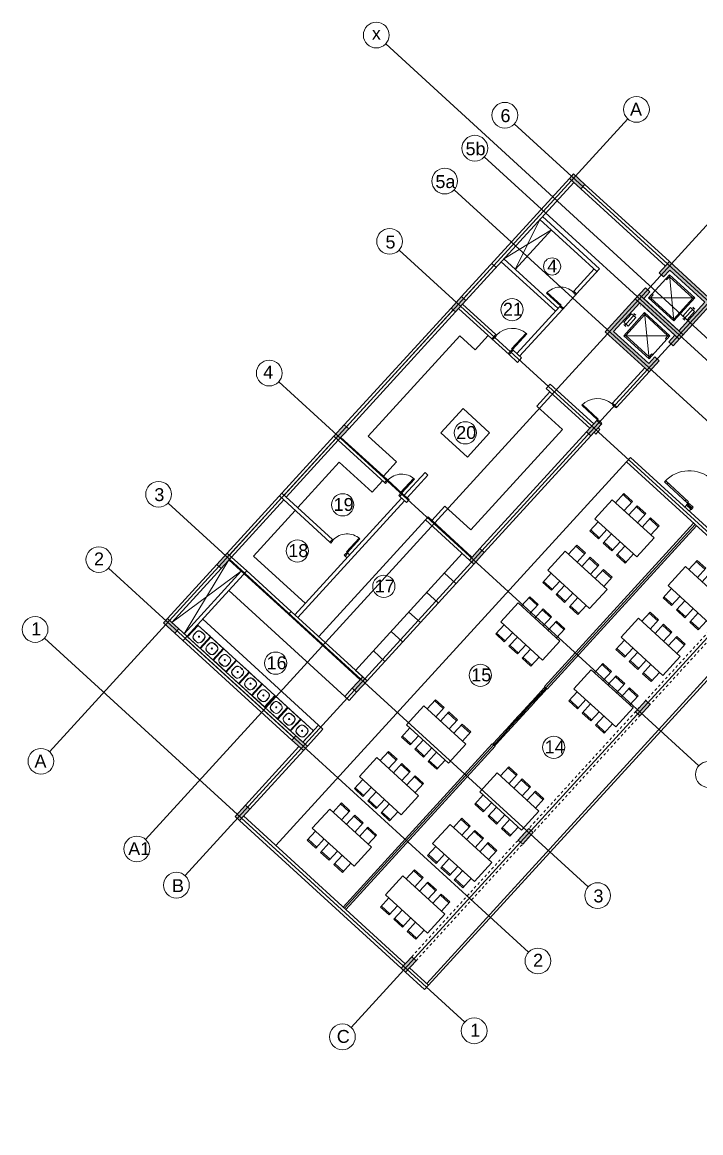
# Model space of a CAD drawing. Header units: metres. Extents: x 750 to 3116, y -341 to 1465.
# Drawn here: x 1546.46 to 1572.8, y 1068.33 to 1111.43 of the extents above; entities that cross this region are included whole.
import ezdxf

# ---------------------------------------------------------------- set-up
doc = ezdxf.new("R2010")
doc.units = ezdxf.units.M
doc.linetypes.add('ACAD_ISO02W100', pattern=[15, 12, -3])
doc.linetypes.add('HIDDEN', pattern=[0.375, 0.25, -0.125])
for name, color, linetype, lineweight in [('A-Door', 254, 'Continuous', 5), ('Bathroom Door', 252, 'Continuous', 5), ('Bathroom fur', 252, 'Continuous', 5), ('Centre Line', 7, 'Continuous', 13), ('Column', 50, 'Continuous', 20), ('Cutout', 153, 'Continuous', 5), ('Door', 253, 'Continuous', 5), ('Furniture', 44, 'Continuous', 5), ('Glass', 254, 'Continuous', 0), ('GUIDE LINE', 7, 'Continuous', 5), ('Hatch', 251, 'Continuous', 5), ('Hidden line', 251, 'Continuous', 5), ('Inverted beam', 252, 'Continuous', 5), ('Levels', 252, 'Continuous', 5), ('Railing', 190, 'Continuous', 5), ('Wall ext', 20, 'Continuous', 18)]:
    doc.layers.add(name, color=color, linetype=linetype, lineweight=lineweight)
doc.layers.add('Text', color=7, linetype='Continuous')
doc.styles.get("Standard").update_dxf_attribs({"font": 'arial.ttf'})

# ---------------------------------------------------------------- blocks, each defined once
blk = doc.blocks.new('p wc')
at = {"layer": 'Bathroom fur', "ltscale": 0.35}
for p, q in [((29939889, 12241290), (29939956, 12241886)), ((29940602, 12241813), (29939956, 12241886)), ((29940534, 12241217), (29940602, 12241813)), ((29940534, 12241217), (29939889, 12241290))]:
    blk.add_line(p, q, dxfattribs=at)
at = {"layer": 'Bathroom fur'}
for p, q in [((29940332, 12241740), (29940213, 12241753)), ((29940333, 12241748), (29940214, 12241761)), ((29940048, 12241629), (29940034, 12241510)), ((29940056, 12241628), (29940042, 12241509)), ((29940166, 12241344), (29940286, 12241330)), ((29940167, 12241352), (29940287, 12241338)), ((29940444, 12241463), (29940457, 12241583)), ((29940452, 12241462), (29940465, 12241582))]:
    blk.add_line(p, q, dxfattribs=at)
blk.add_circle((29940245, 12241552), 22.5, dxfattribs=at)
for centre, radius, start, end in [((29940197, 12241612), 150, 83.5429, 173.5429), ((29940197, 12241612), 142, 83.5429, 173.5429), ((29940316, 12241599), 142, 353.5429, 83.5429), ((29940316, 12241599), 150, 353.5429, 83.5429), ((29940183, 12241493), 150, 173.5429, 263.5429), ((29940183, 12241493), 142, 173.5429, 263.5429), ((29940302, 12241479), 150, 263.5429, 353.5429), ((29940302, 12241479), 142, 263.5429, 353.5429)]:
    blk.add_arc(centre, radius, start, end, dxfattribs=at)
blk = doc.blocks.new('Dining Table')
at = {"layer": 'Furniture', "color": 0, "linetype": 'ByBlock'}
for p, q in [((29872645, 12208379), (29872645, 12208859)), ((29872645, 12208859), (29873095, 12208859)), ((29872645, 12208809), (29873095, 12208809)), ((29873095, 12208859), (29873095, 12208379)), ((29873345, 12208859), (29873345, 12208379)), ((29873795, 12208859), (29873345, 12208859)), ((29873795, 12208809), (29873345, 12208809)), ((29873795, 12208379), (29873795, 12208859)), ((29874495, 12208859), (29874045, 12208859)), ((29874045, 12208859), (29874045, 12208379)), ((29874495, 12208809), (29874045, 12208809)), ((29874495, 12208379), (29874495, 12208859)), ((29872470, 12208379), (29872470, 12207379)), ((29874670, 12208379), (29872470, 12208379)), ((29874670, 12207379), (29874670, 12208379)), ((29874670, 12207379), (29872470, 12207379)), ((29872645, 12207379), (29872645, 12206899)), ((29873095, 12206899), (29873095, 12207379)), ((29873345, 12206899), (29873345, 12207379)), ((29873795, 12207379), (29873795, 12206899)), ((29874045, 12206899), (29874045, 12207379)), ((29874495, 12207379), (29874495, 12206899)), ((29872645, 12206949), (29873095, 12206949)), ((29872645, 12206899), (29873095, 12206899)), ((29873795, 12206949), (29873345, 12206949)), ((29873795, 12206899), (29873345, 12206899)), ((29874495, 12206949), (29874045, 12206949)), ((29874495, 12206899), (29874045, 12206899))]:
    blk.add_line(p, q, dxfattribs=at)
blk = doc.blocks.new('Door 900')
at = {"layer": 'A-Door'}
for points in [[(29934124, 12198491), (29934164, 12198491), (29934164, 12198476), (29934239, 12198476), (29934314, 12198476), (29934314, 12198491), (29934354, 12198491), (29934354, 12198524), (29934239, 12198524), (29934124, 12198524)], [(29934164, 12197672), (29934314, 12197672), (29934314, 12197658), (29934354, 12197658), (29934354, 12197624), (29934239, 12197624), (29934124, 12197624), (29934124, 12197658), (29934164, 12197658)]]:
    blk.add_lwpolyline(points, close=True, dxfattribs=at)
blk.add_lwpolyline([(29935187, 12197658), (29934354, 12197658), (29934354, 12197698), (29935185, 12197698)], dxfattribs=at)
blk.add_arc((29934327, 12197631), 860, 1.7769, 88.2024, dxfattribs=at)
blk = doc.blocks.new('Door1')
at = {"layer": 'Bathroom Door'}
for p, q in [((1900.586, 444.886), (1899.856, 444.886)), ((1900.586, 444.846), (1899.857, 444.846))]:
    blk.add_line(p, q, dxfattribs=at)
for points in [[(1900.736, 444.921), (1900.586, 444.921), (1900.586, 444.886), (1900.636, 444.886), (1900.636, 444.871), (1900.736, 444.871), (1900.736, 444.921)], [(1900.586, 444.886), (1900.586, 444.846)], [(1900.736, 444.121), (1900.586, 444.121), (1900.586, 444.156), (1900.636, 444.156), (1900.636, 444.171), (1900.736, 444.171), (1900.736, 444.121)]]:
    blk.add_lwpolyline(points, dxfattribs=at)
blk.add_arc((1900.586, 444.886), 0.73, 180, 270, dxfattribs=at)
blk = doc.blocks.new('Sliding door')
at = {"layer": 'Door'}
for p, q in [((29850796, 12200755), (29850108, 12200755)), ((29850846, 12200755), (29851508, 12200755)), ((29850846, 12200730), (29851508, 12200730)), ((29851608, 12200755), (29852271, 12200755)), ((29851608, 12200730), (29852271, 12200730)), ((29852321, 12200755), (29853008, 12200755)), ((29850158, 12200705), (29850746, 12200705)), ((29850158, 12200680), (29850746, 12200680)), ((29850158, 12200655), (29850746, 12200655)), ((29850796, 12200655), (29852321, 12200655)), ((29850846, 12200705), (29851508, 12200705)), ((29851508, 12200680), (29851401, 12200680)), ((29851608, 12200705), (29852271, 12200705)), ((29851608, 12200680), (29851716, 12200680)), ((29852371, 12200705), (29852958, 12200705)), ((29852371, 12200680), (29852958, 12200680)), ((29852371, 12200655), (29852958, 12200655))]:
    blk.add_line(p, q, dxfattribs=at)
for points in [[(29850108, 12200655), (29850058, 12200655), (29850058, 12200755), (29850108, 12200755)], [(29850796, 12200705), (29850846, 12200705), (29850846, 12200755), (29850796, 12200755)], [(29851508, 12200705), (29851558, 12200705), (29851558, 12200755), (29851508, 12200755)], [(29851558, 12200705), (29851608, 12200705), (29851608, 12200755), (29851558, 12200755)], [(29852271, 12200705), (29852321, 12200705), (29852321, 12200755), (29852271, 12200755)], [(29853058, 12200655), (29853008, 12200655), (29853008, 12200755), (29853058, 12200755)], [(29850108, 12200655), (29850158, 12200655), (29850158, 12200705), (29850108, 12200705)], [(29850746, 12200655), (29850796, 12200655), (29850796, 12200705), (29850746, 12200705)], [(29851388, 12200680), (29851401, 12200688), (29851401, 12200673)], [(29851729, 12200680), (29851716, 12200688), (29851716, 12200673)], [(29852321, 12200655), (29852371, 12200655), (29852371, 12200705), (29852321, 12200705)], [(29852958, 12200655), (29853008, 12200655), (29853008, 12200705), (29852958, 12200705)]]:
    blk.add_lwpolyline(points, close=True, dxfattribs=at)
blk = doc.blocks.new('lift1')
at = {"layer": 'Hatch', "transparency": 33554687}
h = blk.add_hatch(color=256, dxfattribs=at)
h.dxf.hatch_style = 1
h.paths.add_polyline_path([(29921053, 12204431), (29920354, 12203626), (29920180, 12203777), (29920729, 12204408), (29919333, 12205622), (29919104, 12205358), (29918930, 12205509), (29919310, 12205946)])
h.paths.add_polyline_path([(29920180, 12203777), (29920354, 12203626), (29919768, 12202951), (29918024, 12204467), (29918405, 12204905), (29918579, 12204754), (29918349, 12204489), (29919745, 12203276)])
for p, q in [((29919194, 12205280), (29919238, 12205241)), ((29918669, 12204676), (29918707, 12204643))]:
    blk.add_line(p, q)
at = {"lineweight": 5}
for p, q in [((29919536, 12203651), (29919330, 12205430)), ((29920333, 12204556), (29918533, 12204526)), ((29920311, 12204167), (29919926, 12203735)), ((29920353, 12204131), (29920272, 12204201)), ((29919968, 12203699), (29919886, 12203770))]:
    blk.add_line(p, q, dxfattribs=at)
for points in [[(29920333, 12204556), (29919330, 12205430), (29918533, 12204526), (29919536, 12203651)], [(29920182, 12204188), (29919887, 12203861), (29920056, 12203714), (29920350, 12204041)]]:
    blk.add_lwpolyline(points, close=True, dxfattribs=at)
blk.add_lwpolyline([(29918707, 12204643), (29918610, 12204531), (29919531, 12203728), (29920256, 12204550), (29919335, 12205353), (29919238, 12205241)], dxfattribs=at)
at = {"layer": 'Column'}
blk.add_lwpolyline([(29918930, 12205509), (29919310, 12205946), (29921053, 12204431), (29919768, 12202951), (29918024, 12204467), (29918405, 12204905), (29918579, 12204754), (29918349, 12204489), (29919745, 12203276), (29920729, 12204408), (29919333, 12205622), (29919104, 12205358), (29918930, 12205509)], dxfattribs=at)
blk = doc.blocks.new('door 1500')
at = {"layer": 'Door'}
for p, q in [((11493492.435, 4446033.785), (11493492.43, 4446033.735)), ((11493492.609, 4446033.719), (11493492.43, 4446033.735)), ((11493492.435, 4446033.785), (11493492.664, 4446033.765)), ((11493492.631, 4446033.804), (11493492.474, 4446033.818)), ((11493492.61, 4446033.734), (11493492.609, 4446033.719)), ((11493492.61, 4446033.734), (11493492.661, 4446033.729)), ((11493492.664, 4446033.765), (11493492.661, 4446033.729)), ((11493492.315, 4446032.42), (11493492.319, 4446032.471)), ((11493492.315, 4446032.42), (11493492.544, 4446032.4)), ((11493492.498, 4446032.455), (11493492.319, 4446032.471)), ((11493492.505, 4446032.367), (11493492.348, 4446032.381)), ((11493492.497, 4446032.441), (11493492.498, 4446032.455)), ((11493492.497, 4446032.441), (11493492.547, 4446032.436)), ((11493492.544, 4446032.4), (11493492.547, 4446032.436)), ((11493492.546, 4446032.428), (11493492.569, 4446032.426)), ((11493492.559, 4446032.438), (11493492.557, 4446032.415)), ((11493492.585, 4446032.436), (11493492.571, 4446032.437)), ((11493492.571, 4446032.437), (11493492.573, 4446032.415)), ((11493492.573, 4446032.415), (11493493.788, 4446032.308)), ((11493492.589, 4446032.476), (11493492.585, 4446032.436)), ((11493493.783, 4446032.371), (11493492.589, 4446032.476)), ((11493492.711, 4446032.465), (11493492.706, 4446032.404)), ((11493493.661, 4446032.382), (11493493.656, 4446032.32)), ((11493493.78, 4446032.331), (11493493.783, 4446032.371)), ((11493493.794, 4446032.33), (11493493.78, 4446032.331)), ((11493493.788, 4446032.308), (11493493.794, 4446032.33))]:
    blk.add_line(p, q, dxfattribs=at)
for points in [[(11493492.433, 4446033.847), (11493492.44, 4446033.846), (11493492.433, 4446033.767), (11493492.426, 4446033.768, -0.414214), (11493492.419, 4446033.776), (11493492.425, 4446033.84, -0.414214)], [(11493492.676, 4446033.826), (11493492.669, 4446033.826), (11493492.662, 4446033.747), (11493492.67, 4446033.747, 0.414214), (11493492.677, 4446033.753), (11493492.683, 4446033.818, 0.414214)], [(11493492.302, 4446032.353), (11493492.309, 4446032.352), (11493492.316, 4446032.438), (11493492.309, 4446032.439, 0.414214), (11493492.301, 4446032.432), (11493492.295, 4446032.361, 0.414214)], [(11493492.545, 4446032.331), (11493492.538, 4446032.332), (11493492.545, 4446032.418), (11493492.553, 4446032.418, -0.414214), (11493492.559, 4446032.41), (11493492.553, 4446032.338, -0.414214)]]:
    blk.add_lwpolyline(points, format="xyb", close=True, dxfattribs=at)
for radius in [0.00865, 0.00577]:
    blk.add_circle((11493492.558, 4446032.427), radius, dxfattribs=at)
at = {"layer": 'Door', "linetype": 'HIDDEN', "ltscale": 10}
blk.add_arc((11493492.493, 4446032.434), 1.305, 355.4248, 84.8429, dxfattribs=at)

msp = doc.modelspace()

# ---------------------------------------------------------------- hatches: boundary and pattern name
at = {"layer": 'Hatch', "transparency": 33554687}
h = msp.add_hatch(color=256, dxfattribs=at)
h.dxf.hatch_style = 1
h.paths.add_polyline_path([(1646.175, 1069.127), (1646.005, 1069.283), (1645.846, 1069.109), (1645.755, 1069.01), (1645.6, 1068.84), (1645.769, 1068.685)])
h.paths.add_polyline_path([(1649.318, 1072.559), (1649.149, 1072.715), (1648.743, 1072.272), (1648.913, 1072.117)])
h.paths.add_polyline_path([(1652.587, 1076.128), (1652.417, 1076.283), (1652.384, 1076.246), (1652.292, 1076.147), (1652.012, 1075.841), (1652.182, 1075.685)])
h.paths.add_polyline_path([(1655.856, 1079.696), (1655.686, 1079.852), (1655.281, 1079.409), (1655.45, 1079.254)])
h.paths.add_polyline_path([(1659.124, 1083.265), (1658.955, 1083.42), (1658.549, 1082.978), (1658.719, 1082.823)])
h.paths.add_polyline_path([(1661.826, 1087.102), (1661.67, 1086.933), (1662.113, 1086.527), (1662.268, 1086.697)])
h.paths.add_polyline_path([(1657.785, 1090.804), (1657.629, 1090.634), (1658.072, 1090.229), (1658.227, 1090.399)])
h.paths.add_polyline_path([(1654.516, 1087.235), (1654.361, 1087.066), (1654.471, 1086.964), (1654.803, 1086.66), (1654.958, 1086.83)])
h.paths.add_polyline_path([(1652.746, 1088.856), (1652.591, 1088.687), (1653.033, 1088.281), (1653.189, 1088.451)])
h.paths.add_polyline_path([(1651.542, 1083.648), (1651.372, 1083.803), (1650.967, 1083.361), (1651.137, 1083.205)])
h.paths.add_polyline_path([(1650.045, 1085.019), (1649.875, 1085.174), (1649.47, 1084.732), (1649.64, 1084.577)])
h.paths.add_polyline_path([(1647.979, 1080.098), (1647.823, 1079.929), (1647.934, 1079.827), (1648.266, 1079.523), (1648.421, 1079.693)])
h.paths.add_polyline_path([(1646.541, 1081.415), (1646.209, 1081.719), (1646.053, 1081.55), (1646.496, 1081.144), (1646.651, 1081.314)])
h.paths.add_polyline_path([(1645.004, 1076.511), (1644.835, 1076.666), (1644.43, 1076.224), (1644.599, 1076.068)])
h.paths.add_polyline_path([(1643.632, 1078.018), (1643.463, 1078.174), (1643.058, 1077.731), (1643.227, 1077.576)])
h.paths.add_polyline_path([(1641.441, 1072.961), (1641.286, 1072.792), (1641.728, 1072.386), (1641.884, 1072.556)])
h.paths.add_polyline_path([(1640.114, 1074.177), (1639.944, 1074.332), (1639.539, 1073.89), (1639.709, 1073.734)])
h.paths.add_polyline_path([(1636.735, 1070.71), (1636.403, 1071.014), (1636.247, 1070.844), (1636.69, 1070.439), (1636.845, 1070.608)])
h.paths.add_polyline_path([(1631.152, 1076.325), (1630.982, 1076.481), (1630.577, 1076.038), (1630.746, 1075.883)])
h.paths.add_polyline_path([(1634.17, 1079.621), (1634.001, 1079.776), (1633.595, 1079.334), (1633.765, 1079.179)])
h.paths.add_polyline_path([(1637.689, 1083.462), (1637.519, 1083.618), (1637.114, 1083.175), (1637.284, 1083.02)])
h.paths.add_polyline_path([(1640.833, 1086.895), (1640.663, 1087.05), (1640.258, 1086.607), (1640.427, 1086.452), (1640.461, 1086.489), (1640.552, 1086.589)])
h.paths.add_polyline_path([(1644.101, 1090.463), (1643.932, 1090.618), (1643.527, 1090.176), (1643.696, 1090.021)])
h.paths.add_polyline_path([(1646.999, 1093.626), (1647.09, 1093.726), (1647.245, 1093.895), (1647.076, 1094.051), (1646.67, 1093.608), (1646.84, 1093.453)])
h.paths.add_polyline_path([(1636.008, 1091.063), (1635.839, 1091.218), (1635.433, 1090.776), (1635.603, 1090.62)])
h.paths.add_polyline_path([(1631.525, 1095.17), (1631.369, 1095), (1631.48, 1094.899), (1631.812, 1094.595), (1631.967, 1094.764)])
h.paths.add_polyline_path([(1628.676, 1091.718), (1628.506, 1091.874), (1628.101, 1091.431), (1628.27, 1091.276)])
h.paths.add_polyline_path([(1632.989, 1087.767), (1632.82, 1087.922), (1632.415, 1087.48), (1632.584, 1087.325)])
h.paths.add_polyline_path([(1629.471, 1083.926), (1629.301, 1084.081), (1628.896, 1083.639), (1629.066, 1083.483)])
h.paths.add_polyline_path([(1624.987, 1088.032), (1624.832, 1087.863), (1625.274, 1087.458), (1625.43, 1087.627)])
h.paths.add_polyline_path([(1626.327, 1080.494), (1626.157, 1080.649), (1626.124, 1080.612), (1626.032, 1080.513), (1625.752, 1080.207), (1625.922, 1080.051)])
h.paths.add_polyline_path([(1621.719, 1084.464), (1621.563, 1084.294), (1621.674, 1084.193), (1622.006, 1083.889), (1622.161, 1084.059)])
h.paths.add_polyline_path([(1619.949, 1086.085), (1619.794, 1085.915), (1620.236, 1085.51), (1620.391, 1085.68), (1620.281, 1085.781)])
h.paths.add_polyline_path([(1623.218, 1089.654), (1623.062, 1089.484), (1623.505, 1089.079), (1623.66, 1089.248)])
h.paths.add_polyline_path([(1626.486, 1093.222), (1626.331, 1093.052), (1626.773, 1092.647), (1626.929, 1092.817)])
h.paths.add_polyline_path([(1622.117, 1097.224), (1621.962, 1097.055), (1622.404, 1096.649), (1622.56, 1096.819)])
h.paths.add_polyline_path([(1619.143, 1093.637), (1618.973, 1093.792), (1618.568, 1093.35), (1618.738, 1093.194)])
h.paths.add_polyline_path([(1615.874, 1090.068), (1615.705, 1090.223), (1615.299, 1089.781), (1615.469, 1089.626)])
h.paths.add_polyline_path([(1612.731, 1086.636), (1612.561, 1086.791), (1612.156, 1086.349), (1612.325, 1086.194)])
h.paths.add_polyline_path([(1617.373, 1082.384), (1617.203, 1082.539), (1616.798, 1082.097), (1616.967, 1081.942)])
h.paths.add_polyline_path([(1618.745, 1080.876), (1618.575, 1081.032), (1618.17, 1080.589), (1618.339, 1080.434)])
h.paths.add_polyline_path([(1623.058, 1076.925), (1622.889, 1077.08), (1622.483, 1076.638), (1622.653, 1076.483)])
h.paths.add_polyline_path([(1619.915, 1073.493), (1619.745, 1073.648), (1619.34, 1073.206), (1619.509, 1073.051)])
h.paths.add_polyline_path([(1615.181, 1077.327), (1615.026, 1077.157), (1615.468, 1076.752), (1615.624, 1076.922)])
h.paths.add_polyline_path([(1613.411, 1078.948), (1613.256, 1078.778), (1613.699, 1078.373), (1613.854, 1078.543)])
h.paths.add_polyline_path([(1609.042, 1082.95), (1608.887, 1082.78), (1609.329, 1082.375), (1609.485, 1082.545)])
h.paths.add_polyline_path([(1610.143, 1075.379), (1609.987, 1075.21), (1610.43, 1074.805), (1610.585, 1074.974)])
h.paths.add_polyline_path([(1607.566, 1071.678), (1607.397, 1071.834), (1606.992, 1071.391), (1607.161, 1071.236)])
h.paths.add_polyline_path([(1602.924, 1075.93), (1602.755, 1076.086), (1602.35, 1075.643), (1602.519, 1075.488)])
h.paths.add_polyline_path([(1604.823, 1087.317), (1604.653, 1087.472), (1604.495, 1087.299), (1604.403, 1087.199), (1604.248, 1087.03), (1604.418, 1086.874)])
h.paths.add_polyline_path([(1607.842, 1090.612), (1607.672, 1090.768), (1607.267, 1090.325), (1607.436, 1090.17)])
h.paths.add_polyline_path([(1603.528, 1094.564), (1603.358, 1094.719), (1602.953, 1094.277), (1603.123, 1094.121)])
h.paths.add_polyline_path([(1600.09, 1091.151), (1599.934, 1090.981), (1600.377, 1090.576), (1600.532, 1090.745)])
h.paths.add_polyline_path([(1602.031, 1095.935), (1601.861, 1096.09), (1601.456, 1095.648), (1601.626, 1095.492)])
h.paths.add_polyline_path([(1596.087, 1101.379), (1595.918, 1101.534), (1595.513, 1101.092), (1595.682, 1100.937)])
h.paths.add_polyline_path([(1592.944, 1097.947), (1592.774, 1098.102), (1592.369, 1097.66), (1592.538, 1097.504)])
h.paths.add_polyline_path([(1598.32, 1092.772), (1598.164, 1092.602), (1598.607, 1092.197), (1598.762, 1092.366)])
h.paths.add_polyline_path([(1595.619, 1088.934), (1595.449, 1089.09), (1595.044, 1088.647), (1595.213, 1088.492)])
h.paths.add_polyline_path([(1589.675, 1094.378), (1589.505, 1094.534), (1589.1, 1094.091), (1589.27, 1093.936)])
h.paths.add_polyline_path([(1586.406, 1090.81), (1586.237, 1090.965), (1585.831, 1090.523), (1586.001, 1090.367)])
h.paths.add_polyline_path([(1592.225, 1085.229), (1591.782, 1085.635), (1591.627, 1085.465), (1592.07, 1085.06)])
h.paths.add_polyline_path([(1593.995, 1083.608), (1593.552, 1084.013), (1593.397, 1083.844), (1593.839, 1083.439)])
h.paths.add_polyline_path([(1596.821, 1087.582), (1596.666, 1087.412), (1597.108, 1087.007), (1597.263, 1087.177)])
h.paths.add_polyline_path([(1601.304, 1083.475), (1601.135, 1083.631), (1600.729, 1083.188), (1600.899, 1083.033)])
h.paths.add_polyline_path([(1598.161, 1080.043), (1597.991, 1080.199), (1597.586, 1079.756), (1597.755, 1079.601)])
h.paths.add_polyline_path([(1594.892, 1076.475), (1594.722, 1076.63), (1594.317, 1076.188), (1594.487, 1076.032)])
h.paths.add_polyline_path([(1590.578, 1080.426), (1590.408, 1080.581), (1590.003, 1080.139), (1590.173, 1079.984)])
h.paths.add_polyline_path([(1589.081, 1081.797), (1588.912, 1081.953), (1588.506, 1081.51), (1588.676, 1081.355)])
h.paths.add_polyline_path([(1583.138, 1087.241), (1582.968, 1087.397), (1582.563, 1086.954), (1582.732, 1086.799)])
h.paths.add_polyline_path([(1579.869, 1083.673), (1579.699, 1083.828), (1579.294, 1083.386), (1579.464, 1083.23)])
h.paths.add_polyline_path([(1585.245, 1078.497), (1585.09, 1078.328), (1585.532, 1077.923), (1585.687, 1078.092)])
h.paths.add_polyline_path([(1587.015, 1076.876), (1586.859, 1076.707), (1587.302, 1076.302), (1587.457, 1076.471)])
h.paths.add_polyline_path([(1582.669, 1074.797), (1582.499, 1074.952), (1582.094, 1074.509), (1582.263, 1074.354)])
h.paths.add_polyline_path([(1576.725, 1080.241), (1576.556, 1080.396), (1576.15, 1079.954), (1576.32, 1079.798)])
h.paths.add_polyline_path([(1591.748, 1073.043), (1591.579, 1073.198), (1591.42, 1073.025), (1591.329, 1072.925), (1591.173, 1072.755), (1591.343, 1072.6)])
h.paths.add_polyline_path([(1561.743, 1075.008), (1561.574, 1075.163), (1561.169, 1074.72), (1561.339, 1074.565)])
h.paths.add_polyline_path([(1566.286, 1079.98), (1566.116, 1080.135), (1565.712, 1079.692), (1565.882, 1079.537)])
h.paths.add_polyline_path([(1570.833, 1084.956), (1570.663, 1085.111), (1570.258, 1084.668), (1570.428, 1084.513)])
h.paths.add_polyline_path([(1575.254, 1089.795), (1574.811, 1090.2), (1574.656, 1090.03), (1575.099, 1089.625)])
h.paths.add_polyline_path([(1579.283, 1095.094), (1579.128, 1094.925), (1579.571, 1094.52), (1579.726, 1094.69)])
h.paths.add_polyline_path([(1568.934, 1095.82), (1568.764, 1095.975), (1568.36, 1095.533), (1568.529, 1095.377)])
h.paths.add_polyline_path([(1564.388, 1090.845), (1564.218, 1091), (1563.813, 1090.557), (1563.983, 1090.402)])
h.paths.add_polyline_path([(1559.841, 1085.869), (1559.672, 1086.024), (1559.267, 1085.581), (1559.437, 1085.426)])
h.paths.add_polyline_path([(1557.524, 1083.333), (1557.211, 1083.62), (1557.211, 1083.62), (1557.196, 1083.633), (1557.081, 1083.738), (1556.926, 1083.568), (1557.369, 1083.163)])
h.paths.add_polyline_path([(1555.295, 1080.893), (1555.125, 1081.048), (1554.721, 1080.605), (1554.89, 1080.45)])
h.paths.add_polyline_path([(1552.096, 1088.293), (1551.941, 1088.123), (1551.941, 1088.123), (1552.384, 1087.718), (1552.539, 1087.888)])
h.paths.add_polyline_path([(1554.583, 1090.674), (1554.413, 1090.829), (1554.008, 1090.386), (1554.178, 1090.231)])
h.paths.add_polyline_path([(1559.129, 1095.649), (1558.959, 1095.805), (1558.555, 1095.362), (1558.724, 1095.206)])
h.paths.add_polyline_path([(1563.675, 1100.625), (1563.506, 1100.78), (1563.101, 1100.337), (1563.271, 1100.182)])
h.paths.add_polyline_path([(1567.853, 1105.538), (1567.698, 1105.368), (1568.141, 1104.964), (1568.296, 1105.134)])

# ---------------------------------------------------------------- linework, layer by layer
at = {"layer": 'Centre Line', "color": 30, "true_color": 0xf26722}
for p, q in [((1547.521, 1083.115), (1569.961, 1107.675)), ((1565.557, 1107.48), (1581.864, 1092.581)), ((1564.391, 1106.203), (1580.697, 1091.304)), ((1563.224, 1104.926), (1579.53, 1090.027)), ((1551.244, 1079.713), (1573.684, 1104.273)), ((1552.779, 1078.31), (1575.22, 1102.87)), ((1561.085, 1102.585), (1577.391, 1087.686)), ((1556.414, 1097.473), (1572.72, 1082.574)), ((1559.224, 1072.421), (1581.665, 1096.982)), ((1552.117, 1092.77), (1568.424, 1077.872)), ((1549.8, 1090.235), (1566.107, 1075.336)), ((1547.325, 1087.525), (1563.631, 1072.626))]:
    msp.add_line(p, q, dxfattribs=at)
at = {"layer": 'Centre Line', "color": 3, "true_color": 0x1fff1f}
msp.add_lwpolyline([(1560.568, 1110.589), (1582.572, 1090.434), (1588.732, 1097.158), (1612.323, 1075.549), (1624.767, 1089.135), (1647.479, 1068.331)], dxfattribs=at)
at = {"layer": 'Centre Line', "color": 30, "true_color": 0xf26722}
for centre in [(1560.2, 1110.927), (1570.299, 1108.044), (1565.189, 1107.818), (1564.025, 1106.538), (1562.855, 1105.263), (1560.717, 1102.923), (1556.045, 1097.811), (1551.749, 1093.108), (1549.432, 1090.572), (1546.956, 1087.863), (1547.183, 1082.746), (1573.089, 1082.236), (1550.906, 1079.344), (1552.441, 1077.941), (1568.792, 1077.534), (1566.475, 1074.998), (1564, 1072.289), (1558.886, 1072.053)]:
    msp.add_circle(centre, 0.5, dxfattribs=at)
at = {"layer": 'Column'}
for points in [[(1568.141, 1104.964), (1568.296, 1105.134), (1567.853, 1105.538), (1567.698, 1105.368), (1568.141, 1104.964)], [(1563.101, 1100.337), (1563.271, 1100.182), (1563.675, 1100.625), (1563.506, 1100.78), (1563.101, 1100.337)], [(1568.36, 1095.533), (1568.529, 1095.377), (1568.934, 1095.82), (1568.764, 1095.975), (1568.36, 1095.533)], [(1558.555, 1095.362), (1558.724, 1095.206), (1559.129, 1095.649), (1558.959, 1095.805), (1558.555, 1095.362)], [(1554.008, 1090.386), (1554.178, 1090.231), (1554.583, 1090.674), (1554.413, 1090.829), (1554.008, 1090.386)], [(1563.813, 1090.557), (1563.983, 1090.402), (1564.388, 1090.845), (1564.218, 1091), (1563.813, 1090.557)], [(1552.384, 1087.718), (1552.539, 1087.888), (1552.096, 1088.293), (1551.941, 1088.123), (1552.384, 1087.718)], [(1559.267, 1085.581), (1559.437, 1085.426), (1559.841, 1085.869), (1559.672, 1086.024), (1559.267, 1085.581)], [(1570.258, 1084.668), (1570.428, 1084.513), (1570.833, 1084.956), (1570.663, 1085.111), (1570.258, 1084.668)], [(1557.369, 1083.163), (1557.524, 1083.333), (1557.081, 1083.738), (1556.926, 1083.568), (1557.369, 1083.163)], [(1554.721, 1080.605), (1554.89, 1080.45), (1555.295, 1080.893), (1555.125, 1081.048), (1554.721, 1080.605)], [(1565.712, 1079.692), (1565.882, 1079.537), (1566.286, 1079.98), (1566.116, 1080.135), (1565.712, 1079.692)], [(1561.169, 1074.72), (1561.339, 1074.565), (1561.743, 1075.008), (1561.574, 1075.163), (1561.169, 1074.72)]]:
    msp.add_lwpolyline(points, dxfattribs=at)
at = {"layer": 'Cutout'}
for p, q in [((1566.552, 1103.774), (1565.596, 1101.837)), ((1565.153, 1102.242), (1566.995, 1103.369)), ((1554.482, 1090.563), (1552.746, 1087.699)), ((1552.266, 1088.138), (1554.961, 1090.124))]:
    msp.add_line(p, q, dxfattribs=at)
at = {"layer": 'Furniture'}
for points in [[(1563.983, 1090.402), (1559.841, 1085.869), (1559.398, 1086.274), (1563.54, 1090.806)], [(1563.54, 1090.806), (1563.983, 1090.402)], [(1563.293, 1089.646), (1562.85, 1090.051)], [(1562.602, 1088.891), (1562.16, 1089.295)], [(1561.912, 1088.135), (1561.469, 1088.54)], [(1561.222, 1087.38), (1560.779, 1087.784)], [(1560.532, 1086.624), (1560.089, 1087.029)]]:
    msp.add_lwpolyline(points, dxfattribs=at)
at = {"layer": 'Glass', "color": 4, "true_color": 0x33ffff}
for p, q in [((1568.218, 1105.049), (1571.499, 1102.052)), ((1563.591, 1100.703), (1564.764, 1101.987)), ((1559.044, 1095.727), (1563.186, 1100.26)), ((1556.623, 1093.077), (1558.639, 1095.284)), ((1554.498, 1090.751), (1556.521, 1092.966)), ((1566.783, 1085.594), (1572.574, 1091.932)), ((1552.026, 1088.046), (1552.026, 1088.046)), ((1552.779, 1087.513), (1557.004, 1083.653)), ((1558.969, 1077.042), (1564.76, 1083.38)), ((1554.971, 1080.539), (1561.246, 1074.805))]:
    msp.add_line(p, q, dxfattribs=at)
at = {"layer": 'GUIDE LINE'}
for centre, radius in [((1567.024, 1101.95), 0.333), ((1565.469, 1100.275), 0.431), ((1563.655, 1095.493), 0.431), ((1558.897, 1092.7), 0.431), ((1557.139, 1090.91), 0.431), ((1560.494, 1089.536), 0.431), ((1556.294, 1086.556), 0.431), ((1564.239, 1086.085), 0.431), ((1567.089, 1083.292), 0.431)]:
    msp.add_circle(centre, radius, dxfattribs=at)
at = {"layer": 'Hidden line', "ltscale": 0.005}
for p, q in [((1565.596, 1101.837), (1566.995, 1103.369)), ((1555.072, 1090.023), (1556.793, 1088.451)), ((1555.173, 1090.134), (1556.895, 1088.561))]:
    msp.add_line(p, q, dxfattribs=at)
at = {"layer": 'Hidden line'}
for p, q in [((1567.435, 1100.292), (1567.975, 1100.883)), ((1564.687, 1099.138), (1565.352, 1098.531)), ((1569.909, 1094.367), (1556.304, 1079.477)), ((1560.621, 1093.678), (1561.211, 1093.137)), ((1562.107, 1092.116), (1557.965, 1087.583)), ((1558.973, 1085.26), (1554.475, 1089.37)), ((1557.962, 1084.153), (1553.463, 1088.263))]:
    msp.add_line(p, q, dxfattribs=at)
at = {"layer": 'Hidden line', "linetype": 'ACAD_ISO02W100', "ltscale": 0.005}
for p, q in [((1561.574, 1075.163), (1574.929, 1089.78)), ((1561.743, 1075.008), (1575.099, 1089.625))]:
    msp.add_line(p, q, dxfattribs=at)
at = {"layer": 'Inverted beam'}
for p, q in [((1570.448, 1100.417), (1570.45, 1100.416)), ((1566.728, 1085.645), (1572.519, 1091.983)), ((1566.839, 1085.544), (1572.63, 1091.882)), ((1566.728, 1085.645), (1566.839, 1085.544)), ((1558.914, 1077.092), (1564.704, 1083.43)), ((1559.024, 1076.991), (1564.815, 1083.329)), ((1564.704, 1083.43), (1564.815, 1083.329))]:
    msp.add_line(p, q, dxfattribs=at)
at = {"layer": 'Levels'}
for p, q in [((1559.885, 1095.365), (1563.443, 1099.259)), ((1563.443, 1099.259), (1564.034, 1098.72)), ((1564.034, 1098.719), (1564.54, 1099.273)), ((1566.433, 1096.527), (1566.939, 1097.081)), ((1566.433, 1096.527), (1567.425, 1095.621)), ((1567.425, 1095.621), (1563.867, 1091.727)), ((1560.979, 1094.366), (1559.885, 1095.365)), ((1560.474, 1093.812), (1560.979, 1094.366)), ((1562.861, 1092.646), (1562.356, 1092.092)), ((1563.867, 1091.727), (1562.861, 1092.646)), ((1553.261, 1088.041), (1557.759, 1083.931))]:
    msp.add_line(p, q, dxfattribs=at)
msp.add_lwpolyline([(1563.571, 1096.434), (1564.599, 1095.494), (1563.739, 1094.553), (1562.711, 1095.492)], close=True, dxfattribs=at)
for points in [[(1557.15, 1092.594), (1558.763, 1094.359), (1560.041, 1093.191), (1560.446, 1093.634)], [(1557.447, 1088.869), (1555.43, 1090.712), (1557.049, 1092.484)]]:
    msp.add_lwpolyline(points, dxfattribs=at)
at = {"layer": 'Railing', "ltscale": 40}
for p, q in [((1562.158, 1074.128), (1575.83, 1089.091)), ((1562.232, 1074.06), (1575.904, 1089.024))]:
    msp.add_line(p, q, dxfattribs=at)
at = {"layer": 'Wall ext'}
for p, q in [((1567.853, 1105.538), (1567.853, 1105.538)), ((1563.506, 1100.78), (1567.698, 1105.368)), ((1563.675, 1100.625), (1567.868, 1105.213)), ((1568.296, 1105.134), (1571.576, 1102.136)), ((1568.141, 1104.964), (1571.421, 1101.967)), ((1566.552, 1103.774), (1568.767, 1101.75)), ((1566.654, 1103.884), (1568.868, 1101.861)), ((1564.849, 1101.91), (1564.679, 1102.065)), ((1567.156, 1100.209), (1565.052, 1102.131)), ((1567.257, 1100.319), (1565.153, 1102.242)), ((1568.656, 1101.851), (1567.864, 1100.984)), ((1568.868, 1101.861), (1567.975, 1100.883)), ((1567.975, 1100.883), (1567.864, 1100.984)), ((1558.959, 1095.805), (1563.101, 1100.337)), ((1563.396, 1100.319), (1564.687, 1099.138)), ((1563.551, 1100.489), (1564.843, 1099.308)), ((1567.324, 1100.393), (1565.655, 1098.566)), ((1567.435, 1100.292), (1565.765, 1098.465)), ((1567.435, 1100.292), (1567.324, 1100.393)), ((1559.129, 1095.649), (1563.271, 1100.182)), ((1564.843, 1099.308), (1564.687, 1099.138)), ((1565.507, 1098.701), (1565.352, 1098.531)), ((1565.507, 1098.701), (1565.839, 1098.398)), ((1565.352, 1098.531), (1565.684, 1098.228)), ((1565.839, 1098.398), (1565.684, 1098.228)), ((1570.623, 1098.009), (1569.371, 1096.64)), ((1570.792, 1097.854), (1569.541, 1096.485)), ((1566.947, 1097.386), (1566.791, 1097.216)), ((1566.947, 1097.386), (1568.64, 1095.839)), ((1566.791, 1097.216), (1568.484, 1095.669)), ((1569.371, 1096.64), (1569.541, 1096.485)), ((1568.36, 1095.533), (1564.218, 1091)), ((1568.883, 1095.616), (1568.728, 1095.447)), ((1568.809, 1095.684), (1568.883, 1095.616)), ((1554.413, 1090.829), (1558.555, 1095.362)), ((1556.708, 1092.999), (1558.724, 1095.206)), ((1560.519, 1093.566), (1558.724, 1095.206)), ((1560.621, 1093.677), (1558.826, 1095.317)), ((1568.529, 1095.377), (1564.388, 1090.845)), ((1568.654, 1095.514), (1568.728, 1095.447)), ((1570.064, 1094.537), (1569.909, 1094.367)), ((1574.656, 1090.03), (1569.909, 1094.367)), ((1574.811, 1090.2), (1570.064, 1094.537)), ((1561.285, 1093.07), (1562.095, 1093.956)), ((1561.396, 1092.969), (1562.205, 1093.855)), ((1562.205, 1093.855), (1562.095, 1093.956)), ((1560.519, 1093.566), (1560.621, 1093.677)), ((1556.437, 1093.043), (1558.401, 1091.248)), ((1556.538, 1093.154), (1558.503, 1091.359)), ((1557.042, 1088.426), (1561.184, 1092.959)), ((1561.11, 1093.027), (1561.211, 1093.137)), ((1561.368, 1092.791), (1561.11, 1093.027)), ((1561.47, 1092.901), (1561.211, 1093.137)), ((1554.583, 1090.674), (1556.606, 1092.888)), ((1557.153, 1088.325), (1561.295, 1092.858)), ((1561.368, 1092.791), (1561.47, 1092.901)), ((1572.177, 1092.607), (1572.244, 1092.681)), ((1572.244, 1092.681), (1572.414, 1092.525)), ((1572.347, 1092.452), (1572.414, 1092.525)), ((1562.107, 1092.116), (1562.208, 1092.227)), ((1563.813, 1090.557), (1562.107, 1092.116)), ((1563.914, 1090.667), (1562.208, 1092.227)), ((1558.401, 1091.248), (1558.503, 1091.359)), ((1558.992, 1090.709), (1559.093, 1090.819)), ((1559.093, 1090.819), (1559.167, 1090.752)), ((1552.096, 1088.293), (1554.008, 1090.386)), ((1554.482, 1090.563), (1555.072, 1090.023)), ((1554.583, 1090.674), (1555.173, 1090.134)), ((1558.992, 1090.709), (1559.066, 1090.641)), ((1552.266, 1088.138), (1554.178, 1090.231)), ((1552.701, 1087.428), (1555.173, 1090.134)), ((1552.746, 1087.699), (1554.961, 1090.124)), ((1556.793, 1088.451), (1556.895, 1088.561)), ((1556.793, 1088.451), (1559.57, 1085.913)), ((1556.895, 1088.561), (1559.672, 1086.024)), ((1551.941, 1088.123), (1551.941, 1088.123)), ((1552.111, 1087.968), (1552.111, 1087.968)), ((1552.539, 1087.888), (1557.081, 1083.738)), ((1552.384, 1087.718), (1556.926, 1083.568)), ((1559.267, 1085.581), (1558.973, 1085.26)), ((1558.973, 1085.26), (1559.143, 1085.105)), ((1559.437, 1085.426), (1559.143, 1085.105)), ((1557.962, 1084.153), (1557.355, 1083.488)), ((1558.131, 1083.997), (1557.524, 1083.333)), ((1557.962, 1084.153), (1558.131, 1083.997)), ((1557.199, 1083.318), (1555.125, 1081.048)), ((1557.369, 1083.163), (1555.295, 1080.893)), ((1554.894, 1080.454), (1561.169, 1074.72)), ((1555.049, 1080.624), (1561.324, 1074.89)), ((1561.339, 1074.565), (1562.077, 1073.891)), ((1561.494, 1074.735), (1562.232, 1074.06))]:
    msp.add_line(p, q, dxfattribs=at)
at = {"layer": 'Wall ext', "ltscale": 40}
msp.add_line((1562.077, 1073.891), (1562.232, 1074.06), dxfattribs=at)

# ---------------------------------------------------------------- block references
at = {"yscale": 0.001, "zscale": 0.001}
for p, xscale, rotation in [((10263.653, 32222.628), -0.0009999999999999998, 96.58677321057203), ((-7121.284, -30022.637), -0.001, 276.5867732105721)]:
    msp.add_blockref('lift1', p, dxfattribs=dict(at, xscale=xscale, rotation=rotation))
at = {"layer": 'A-Door', "yscale": 0.001, "zscale": 0.001}
for p, xscale, rotation in [((-9621.348, -29227.886), 0.001, 47.58214843846888), ((15403.684, -28117.765), -0.001, 317.510969639692)]:
    msp.add_blockref('Door 900', p, dxfattribs=dict(at, xscale=xscale, rotation=rotation))
at = {"layer": 'Bathroom Door', "xscale": -1, "rotation": 137.5821484382749}
msp.add_blockref('Door1', (464.339, 2710.861), dxfattribs=at)
at = {"layer": 'Bathroom Door', "rotation": 227.5109696399019}
for p in [(2516.873, 2795.163), (2514.755, 2792.845)]:
    msp.add_blockref('Door1', p, dxfattribs=at)
at = {"layer": 'Bathroom fur', "xscale": 0.001, "yscale": 0.001, "zscale": 0.001, "rotation": 324.0393356632398}
for p in [(-29869.527, 8760.822), (-29869.028, 8760.366), (-29868.528, 8759.909), (-29868.028, 8759.452), (-29867.528, 8758.996), (-29867.028, 8758.539), (-29866.529, 8758.082), (-29866.029, 8757.626), (-29865.529, 8757.169)]:
    msp.add_blockref('p wc', p, dxfattribs=at)
at = {"layer": 'Door', "xscale": 0.001, "yscale": 0.001, "zscale": 0.001, "rotation": 47.58214843428286}
msp.add_blockref('Sliding door', (-9562.961, -29183.054), dxfattribs=at)
at = {"layer": 'Furniture', "xscale": -1, "rotation": 312.4803481894613}
msp.add_blockref('door 1500', (4484567.43, -11478033.087), dxfattribs=at)
at = {"layer": 'Furniture', "xscale": 0.001, "yscale": 0.001, "zscale": 0.001, "rotation": 317.5821484384485}
for p in [(-28718.796, 12230.071), (-28720.624, 12228.071), (-28715.954, 12227.475), (-28722.452, 12226.07), (-28717.782, 12225.474), (-28719.61, 12223.473), (-28726.108, 12222.069), (-28727.936, 12220.068), (-28723.266, 12219.472), (-28729.764, 12218.068), (-28725.094, 12217.471), (-28726.922, 12215.471)]:
    msp.add_blockref('Dining Table', p, dxfattribs=at)

# ---------------------------------------------------------------- texts
at = {"layer": 'Text', "color": 30, "true_color": 0xf26722, "char_height": 0.5, "attachment_point": 1}
for s, width, insert in [('x', 0.83687, (1560.029, 1111.247)), ('6', 0.83687, (1565.021, 1108.052)), ('A', 0.83687, (1570.048, 1108.301)), ('5b', 0.83687, (1563.666, 1106.766)), ('5a', 0.83687, (1562.495, 1105.492)), ('5', 0.83687, (1560.556, 1103.148)), ('4', 3.12418, (1566.836, 1102.219)), ('21', 3.12418, (1565.116, 1100.539)), ('4', 0.83687, (1555.812, 1098.101)), ('20', 3.12418, (1563.302, 1095.757)), ('3', 0.83687, (1551.585, 1093.345)), ('19', 3.12418, (1558.544, 1092.964)), ('2', 0.83687, (1549.243, 1090.849)), ('18', 3.12418, (1556.786, 1091.173)), ('17', 3.12418, (1560.141, 1089.799)), ('1', 0.83687, (1546.803, 1088.135)), ('16', 3.12418, (1555.941, 1086.819)), ('15', 3.12418, (1563.886, 1086.349)), ('14', 3.12418, (1566.736, 1083.555)), ('A', 0.83687, (1546.932, 1083.003)), ('A1', 0.83687, (1550.571, 1079.606)), ('B', 0.83687, (1552.271, 1078.172)), ('3', 0.83687, (1568.629, 1077.771)), ('2', 0.83687, (1566.286, 1075.275)), ('C', 0.83687, (1558.667, 1072.32)), ('1', 0.83687, (1563.847, 1072.561))]:
    msp.add_mtext_dynamic_manual_height_columns(s, width=width, gutter_width=12.5, heights=[0], dxfattribs=dict(at, insert=insert))

doc.saveas('drawing.dxf')
